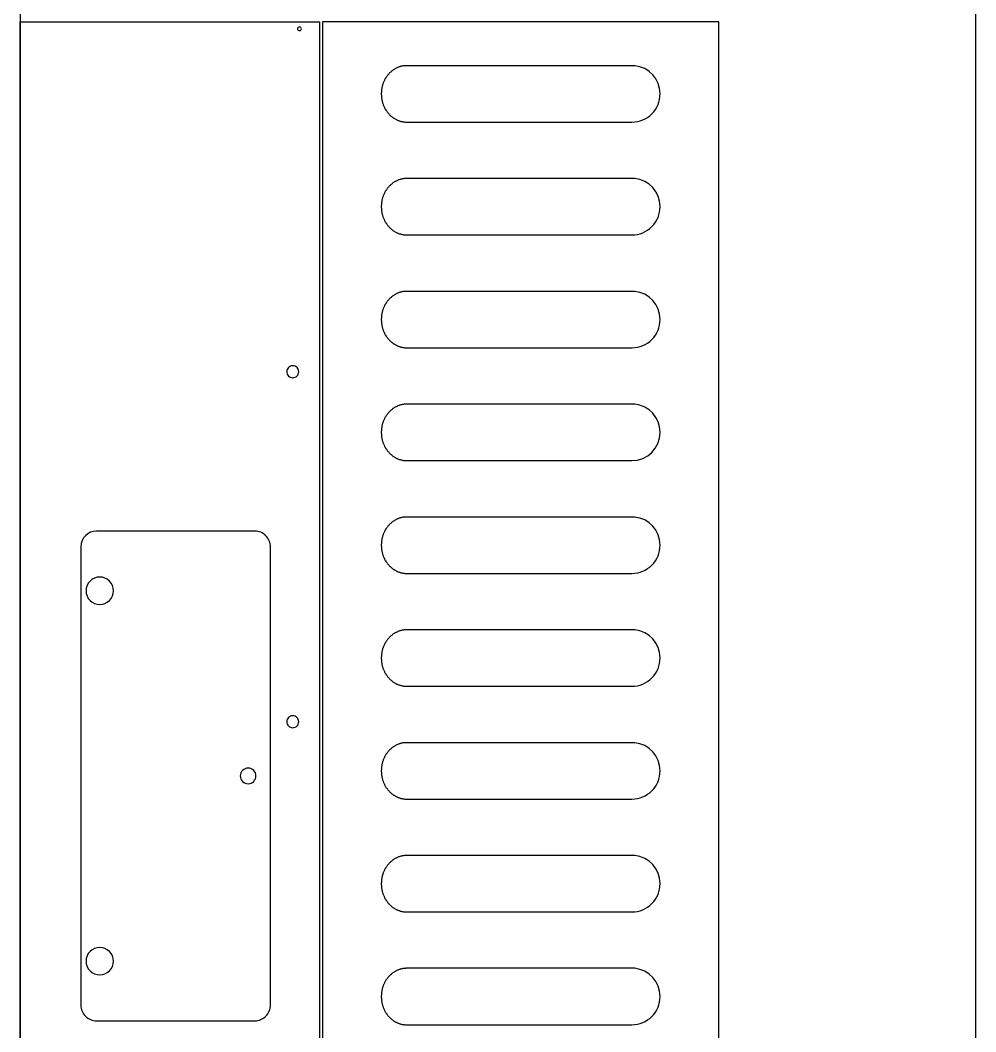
# Model space of a CAD drawing. Extents: x -888 to 4972, y -506 to 2808.
# Drawn here: x 2505 to 3725, y 637 to 1928 of the extents above; entities that cross this region are included whole.
import ezdxf

# ---------------------------------------------------------------- set-up
doc = ezdxf.new("R2010")
doc.units = 0
for name, color, linetype in [('DEFAULT_LAYER', 1, 'CONTINUOUS'), ('DEFAULT_LAYER0', 1, 'CONTINUOUS'), ('LAYER_1', 18, 'CONTINUOUS')]:
    doc.layers.add(name, color=color, linetype=linetype)

msp = doc.modelspace()

# ---------------------------------------------------------------- linework, layer by layer
at = {"layer": 'DEFAULT_LAYER'}
for points in [[(2504.5, 0), (3724.5, 0), (3724.5, 2440), (2504.5, 2440)], [(2890.5, 588.1), (3396.5, 587.9), (3396.5, 1926), (2890.5, 1926)]]:
    msp.add_lwpolyline(points, close=True, dxfattribs=at)
for points in [[(2582, 1256.1), (2582, 671, 0.414214), (2602, 651), (2804, 651, 0.415386), (2824, 671.1), (2824, 1256, 0.414214), (2804, 1276), (2602, 1276, 0.412935)], [(2623.5, 1199.9, 0.414214), (2606, 1217.4, 0.414214), (2588.5, 1199.9, 0.414214), (2606, 1182.4, 0.414214)], [(2805.5, 963.5, 0.414214), (2795.5, 973.5, 0.414214), (2785.5, 963.5, 0.414214), (2795.5, 953.5, 0.414214)], [(2623.5, 727.2, 0.414214), (2606, 744.7, 0.414214), (2588.5, 727.2, 0.414214), (2606, 709.7, 0.414214)]]:
    msp.add_lwpolyline(points, format="xyb", close=True, dxfattribs=at)
at = {"layer": 'DEFAULT_LAYER0'}
for points in [[(2861, 1919.5, 0.414214), (2858.5, 1917, 0.414214), (2861, 1914.5, 0.414214), (2863.5, 1917, 0.414214)], [(2997.9, 1798), (3285.5, 1798, 0.415073), (3321.5, 1834.1), (3321.5, 1834.2, 0.384844), (3289.1, 1870), (3289.1, 1870), (2997.9, 1870), (2997.1, 1870), (2996.2, 1870), (2995.4, 1869.9), (2994.6, 1869.8), (2993.8, 1869.7), (2993, 1869.6), (2992.2, 1869.5), (2991.4, 1869.3), (2990.6, 1869.1), (2989.8, 1868.9), (2989, 1868.7), (2988.3, 1868.4), (2987.5, 1868.1), (2986.8, 1867.8), (2986, 1867.5), (2985.3, 1867.2), (2984.6, 1866.8), (2983.9, 1866.5), (2983.2, 1866.1), (2982.5, 1865.7), (2981.8, 1865.3), (2981.1, 1864.8), (2980.4, 1864.3), (2979.8, 1863.9), (2979.2, 1863.4), (2978.5, 1862.9), (2977.9, 1862.3), (2977.3, 1861.8), (2976.7, 1861.2), (2976.1, 1860.7), (2975.6, 1860.1), (2975, 1859.5), (2974.5, 1858.9), (2973.9, 1858.2), (2973.4, 1857.6), (2972.9, 1856.9), (2972.4, 1856.2), (2972, 1855.6), (2971.5, 1854.9), (2971.1, 1854.1), (2970.6, 1853.4), (2970.2, 1852.7), (2969.8, 1851.9), (2969.4, 1851.2), (2969.1, 1850.4), (2968.7, 1849.6), (2968.4, 1848.8), (2968.1, 1848), (2967.8, 1847.2), (2967.5, 1846.4), (2967.2, 1845.6), (2967, 1844.7), (2966.8, 1843.9), (2966.5, 1843), (2966.4, 1842.2), (2966.2, 1841.3), (2966, 1840.4), (2965.9, 1839.5), (2965.8, 1838.6), (2965.7, 1837.7), (2965.6, 1836.8), (2965.6, 1835.9), (2965.5, 1835), (2965.5, 1834), (2965.5, 1833.1), (2965.6, 1832.2), (2965.6, 1831.3), (2965.7, 1830.3), (2965.8, 1829.4), (2965.9, 1828.5), (2966, 1827.6), (2966.2, 1826.8), (2966.4, 1825.9), (2966.5, 1825), (2966.8, 1824.2), (2967, 1823.3), (2967.2, 1822.5), (2967.5, 1821.6), (2967.8, 1820.8), (2968.1, 1820), (2968.4, 1819.2), (2968.7, 1818.4), (2969.1, 1817.6), (2969.4, 1816.9), (2969.8, 1816.1), (2970.2, 1815.4), (2970.6, 1814.6), (2971.1, 1813.9), (2971.5, 1813.2), (2972, 1812.5), (2972.4, 1811.8), (2972.9, 1811.1), (2973.4, 1810.5), (2973.9, 1809.8), (2974.5, 1809.2), (2975, 1808.6), (2975.6, 1808), (2976.1, 1807.4), (2976.7, 1806.8), (2977.3, 1806.2), (2977.9, 1805.7), (2978.5, 1805.2), (2979.2, 1804.7), (2979.8, 1804.2), (2980.4, 1803.7), (2981.1, 1803.2), (2981.8, 1802.8), (2982.5, 1802.4), (2983.2, 1802), (2983.9, 1801.6), (2984.6, 1801.2), (2985.3, 1800.8), (2986, 1800.5), (2986.8, 1800.2), (2987.5, 1799.9), (2988.3, 1799.6), (2989, 1799.4), (2989.8, 1799.2), (2990.6, 1798.9), (2991.4, 1798.8), (2992.2, 1798.6), (2993, 1798.4), (2993.8, 1798.3), (2994.6, 1798.2), (2995.4, 1798.1), (2996.2, 1798.1), (2997.1, 1798)], [(2997.9, 1654), (3285.5, 1654, 0.415073), (3321.5, 1690.1), (3321.5, 1690.2, 0.384844), (3289.1, 1726), (3289.1, 1726), (2997.9, 1726), (2997.1, 1726), (2996.2, 1726), (2995.4, 1725.9), (2994.6, 1725.8), (2993.8, 1725.7), (2993, 1725.6), (2992.2, 1725.5), (2991.4, 1725.3), (2990.6, 1725.1), (2989.8, 1724.9), (2989, 1724.7), (2988.3, 1724.4), (2987.5, 1724.1), (2986.8, 1723.8), (2986, 1723.5), (2985.3, 1723.2), (2984.6, 1722.8), (2983.9, 1722.5), (2983.2, 1722.1), (2982.5, 1721.7), (2981.8, 1721.3), (2981.1, 1720.8), (2980.4, 1720.3), (2979.8, 1719.9), (2979.2, 1719.4), (2978.5, 1718.9), (2977.9, 1718.3), (2977.3, 1717.8), (2976.7, 1717.2), (2976.1, 1716.7), (2975.6, 1716.1), (2975, 1715.5), (2974.5, 1714.9), (2973.9, 1714.2), (2973.4, 1713.6), (2972.9, 1712.9), (2972.4, 1712.2), (2972, 1711.6), (2971.5, 1710.9), (2971.1, 1710.1), (2970.6, 1709.4), (2970.2, 1708.7), (2969.8, 1707.9), (2969.4, 1707.2), (2969.1, 1706.4), (2968.7, 1705.6), (2968.4, 1704.8), (2968.1, 1704), (2967.8, 1703.2), (2967.5, 1702.4), (2967.2, 1701.6), (2967, 1700.7), (2966.8, 1699.9), (2966.5, 1699), (2966.4, 1698.2), (2966.2, 1697.3), (2966, 1696.4), (2965.9, 1695.5), (2965.8, 1694.6), (2965.7, 1693.7), (2965.6, 1692.8), (2965.6, 1691.9), (2965.5, 1691), (2965.5, 1690), (2965.5, 1689.1), (2965.6, 1688.2), (2965.6, 1687.3), (2965.7, 1686.3), (2965.8, 1685.4), (2965.9, 1684.5), (2966, 1683.6), (2966.2, 1682.8), (2966.4, 1681.9), (2966.5, 1681), (2966.8, 1680.2), (2967, 1679.3), (2967.2, 1678.5), (2967.5, 1677.6), (2967.8, 1676.8), (2968.1, 1676), (2968.4, 1675.2), (2968.7, 1674.4), (2969.1, 1673.6), (2969.4, 1672.9), (2969.8, 1672.1), (2970.2, 1671.4), (2970.6, 1670.6), (2971.1, 1669.9), (2971.5, 1669.2), (2972, 1668.5), (2972.4, 1667.8), (2972.9, 1667.1), (2973.4, 1666.5), (2973.9, 1665.8), (2974.5, 1665.2), (2975, 1664.6), (2975.6, 1664), (2976.1, 1663.4), (2976.7, 1662.8), (2977.3, 1662.2), (2977.9, 1661.7), (2978.5, 1661.2), (2979.2, 1660.7), (2979.8, 1660.2), (2980.4, 1659.7), (2981.1, 1659.2), (2981.8, 1658.8), (2982.5, 1658.4), (2983.2, 1658), (2983.9, 1657.6), (2984.6, 1657.2), (2985.3, 1656.8), (2986, 1656.5), (2986.8, 1656.2), (2987.5, 1655.9), (2988.3, 1655.6), (2989, 1655.4), (2989.8, 1655.2), (2990.6, 1654.9), (2991.4, 1654.8), (2992.2, 1654.6), (2993, 1654.4), (2993.8, 1654.3), (2994.6, 1654.2), (2995.4, 1654.1), (2996.2, 1654.1), (2997.1, 1654)], [(2997.9, 1510), (3285.5, 1510, 0.415073), (3321.5, 1546.1), (3321.5, 1546.2, 0.384844), (3289.1, 1582), (3289.1, 1582), (2997.9, 1582), (2997.1, 1582), (2996.2, 1582), (2995.4, 1581.9), (2994.6, 1581.8), (2993.8, 1581.7), (2993, 1581.6), (2992.2, 1581.5), (2991.4, 1581.3), (2990.6, 1581.1), (2989.8, 1580.9), (2989, 1580.7), (2988.3, 1580.4), (2987.5, 1580.1), (2986.8, 1579.8), (2986, 1579.5), (2985.3, 1579.2), (2984.6, 1578.8), (2983.9, 1578.5), (2983.2, 1578.1), (2982.5, 1577.7), (2981.8, 1577.3), (2981.1, 1576.8), (2980.4, 1576.3), (2979.8, 1575.9), (2979.2, 1575.4), (2978.5, 1574.9), (2977.9, 1574.3), (2977.3, 1573.8), (2976.7, 1573.2), (2976.1, 1572.7), (2975.6, 1572.1), (2975, 1571.5), (2974.5, 1570.9), (2973.9, 1570.2), (2973.4, 1569.6), (2972.9, 1568.9), (2972.4, 1568.2), (2972, 1567.6), (2971.5, 1566.9), (2971.1, 1566.1), (2970.6, 1565.4), (2970.2, 1564.7), (2969.8, 1563.9), (2969.4, 1563.2), (2969.1, 1562.4), (2968.7, 1561.6), (2968.4, 1560.8), (2968.1, 1560), (2967.8, 1559.2), (2967.5, 1558.4), (2967.2, 1557.6), (2967, 1556.7), (2966.8, 1555.9), (2966.5, 1555), (2966.4, 1554.2), (2966.2, 1553.3), (2966, 1552.4), (2965.9, 1551.5), (2965.8, 1550.6), (2965.7, 1549.7), (2965.6, 1548.8), (2965.6, 1547.9), (2965.5, 1547), (2965.5, 1546), (2965.5, 1545.1), (2965.6, 1544.2), (2965.6, 1543.3), (2965.7, 1542.3), (2965.8, 1541.4), (2965.9, 1540.5), (2966, 1539.6), (2966.2, 1538.8), (2966.4, 1537.9), (2966.5, 1537), (2966.8, 1536.2), (2967, 1535.3), (2967.2, 1534.5), (2967.5, 1533.6), (2967.8, 1532.8), (2968.1, 1532), (2968.4, 1531.2), (2968.7, 1530.4), (2969.1, 1529.6), (2969.4, 1528.9), (2969.8, 1528.1), (2970.2, 1527.4), (2970.6, 1526.6), (2971.1, 1525.9), (2971.5, 1525.2), (2972, 1524.5), (2972.4, 1523.8), (2972.9, 1523.1), (2973.4, 1522.5), (2973.9, 1521.8), (2974.5, 1521.2), (2975, 1520.6), (2975.6, 1520), (2976.1, 1519.4), (2976.7, 1518.8), (2977.3, 1518.2), (2977.9, 1517.7), (2978.5, 1517.2), (2979.2, 1516.7), (2979.8, 1516.2), (2980.4, 1515.7), (2981.1, 1515.2), (2981.8, 1514.8), (2982.5, 1514.4), (2983.2, 1514), (2983.9, 1513.6), (2984.6, 1513.2), (2985.3, 1512.8), (2986, 1512.5), (2986.8, 1512.2), (2987.5, 1511.9), (2988.3, 1511.6), (2989, 1511.4), (2989.8, 1511.2), (2990.6, 1510.9), (2991.4, 1510.8), (2992.2, 1510.6), (2993, 1510.4), (2993.8, 1510.3), (2994.6, 1510.2), (2995.4, 1510.1), (2996.2, 1510.1), (2997.1, 1510)], [(2860.1, 1479.3, 0.414214), (2852.5, 1487, 0.414214), (2844.9, 1479.3, 0.414214), (2852.5, 1471.7, 0.414214)], [(2997.9, 1366), (3285.5, 1366, 0.413355), (3321.5, 1401.9), (3321.5, 1402.2, 0.384835), (3289.1, 1438), (3289.1, 1438), (2997.9, 1438), (2997.1, 1438), (2996.2, 1438), (2995.4, 1437.9), (2994.6, 1437.8), (2993.8, 1437.7), (2993, 1437.6), (2992.2, 1437.5), (2991.4, 1437.3), (2990.6, 1437.1), (2989.8, 1436.9), (2989, 1436.7), (2988.3, 1436.4), (2987.5, 1436.1), (2986.8, 1435.8), (2986, 1435.5), (2985.3, 1435.2), (2984.6, 1434.8), (2983.9, 1434.5), (2983.2, 1434.1), (2982.5, 1433.7), (2981.8, 1433.3), (2981.1, 1432.8), (2980.4, 1432.3), (2979.8, 1431.9), (2979.2, 1431.4), (2978.5, 1430.9), (2977.9, 1430.3), (2977.3, 1429.8), (2976.7, 1429.2), (2976.1, 1428.7), (2975.6, 1428.1), (2975, 1427.5), (2974.5, 1426.9), (2973.9, 1426.2), (2973.4, 1425.6), (2972.9, 1424.9), (2972.4, 1424.2), (2972, 1423.6), (2971.5, 1422.9), (2971.1, 1422.1), (2970.6, 1421.4), (2970.2, 1420.7), (2969.8, 1419.9), (2969.4, 1419.2), (2969.1, 1418.4), (2968.7, 1417.6), (2968.4, 1416.8), (2968.1, 1416), (2967.8, 1415.2), (2967.5, 1414.4), (2967.2, 1413.6), (2967, 1412.7), (2966.8, 1411.9), (2966.5, 1411), (2966.4, 1410.2), (2966.2, 1409.3), (2966, 1408.4), (2965.9, 1407.5), (2965.8, 1406.6), (2965.7, 1405.7), (2965.6, 1404.8), (2965.6, 1403.9), (2965.5, 1403), (2965.5, 1402), (2965.5, 1401.1), (2965.6, 1400.2), (2965.6, 1399.3), (2965.7, 1398.3), (2965.8, 1397.4), (2965.9, 1396.5), (2966, 1395.6), (2966.2, 1394.8), (2966.4, 1393.9), (2966.5, 1393), (2966.8, 1392.2), (2967, 1391.3), (2967.2, 1390.5), (2967.5, 1389.6), (2967.8, 1388.8), (2968.1, 1388), (2968.4, 1387.2), (2968.7, 1386.4), (2969.1, 1385.6), (2969.4, 1384.9), (2969.8, 1384.1), (2970.2, 1383.4), (2970.6, 1382.6), (2971.1, 1381.9), (2971.5, 1381.2), (2972, 1380.5), (2972.4, 1379.8), (2972.9, 1379.1), (2973.4, 1378.5), (2973.9, 1377.8), (2974.5, 1377.2), (2975, 1376.6), (2975.6, 1376), (2976.1, 1375.4), (2976.7, 1374.8), (2977.3, 1374.2), (2977.9, 1373.7), (2978.5, 1373.2), (2979.2, 1372.7), (2979.8, 1372.2), (2980.4, 1371.7), (2981.1, 1371.2), (2981.8, 1370.8), (2982.5, 1370.4), (2983.2, 1370), (2983.9, 1369.6), (2984.6, 1369.2), (2985.3, 1368.8), (2986, 1368.5), (2986.8, 1368.2), (2987.5, 1367.9), (2988.3, 1367.6), (2989, 1367.4), (2989.8, 1367.2), (2990.6, 1366.9), (2991.4, 1366.8), (2992.2, 1366.6), (2993, 1366.4), (2993.8, 1366.3), (2994.6, 1366.2), (2995.4, 1366.1), (2996.2, 1366.1), (2997.1, 1366)], [(2997.9, 1222), (3285.5, 1222, 0.415073), (3321.5, 1258.1), (3321.5, 1258.2, 0.384844), (3289.1, 1294), (3289.1, 1294), (2997.9, 1294), (2997.1, 1294), (2996.2, 1294), (2995.4, 1293.9), (2994.6, 1293.8), (2993.8, 1293.7), (2993, 1293.6), (2992.2, 1293.5), (2991.4, 1293.3), (2990.6, 1293.1), (2989.8, 1292.9), (2989, 1292.7), (2988.3, 1292.4), (2987.5, 1292.1), (2986.8, 1291.8), (2986, 1291.5), (2985.3, 1291.2), (2984.6, 1290.8), (2983.9, 1290.5), (2983.2, 1290.1), (2982.5, 1289.7), (2981.8, 1289.3), (2981.1, 1288.8), (2980.4, 1288.3), (2979.8, 1287.9), (2979.2, 1287.4), (2978.5, 1286.9), (2977.9, 1286.3), (2977.3, 1285.8), (2976.7, 1285.2), (2976.1, 1284.7), (2975.6, 1284.1), (2975, 1283.5), (2974.5, 1282.9), (2973.9, 1282.2), (2973.4, 1281.6), (2972.9, 1280.9), (2972.4, 1280.2), (2972, 1279.6), (2971.5, 1278.9), (2971.1, 1278.1), (2970.6, 1277.4), (2970.2, 1276.7), (2969.8, 1275.9), (2969.4, 1275.2), (2969.1, 1274.4), (2968.7, 1273.6), (2968.4, 1272.8), (2968.1, 1272), (2967.8, 1271.2), (2967.5, 1270.4), (2967.2, 1269.6), (2967, 1268.7), (2966.8, 1267.9), (2966.5, 1267), (2966.4, 1266.2), (2966.2, 1265.3), (2966, 1264.4), (2965.9, 1263.5), (2965.8, 1262.6), (2965.7, 1261.7), (2965.6, 1260.8), (2965.6, 1259.9), (2965.5, 1259), (2965.5, 1258), (2965.5, 1257.1), (2965.6, 1256.2), (2965.6, 1255.3), (2965.7, 1254.3), (2965.8, 1253.4), (2965.9, 1252.5), (2966, 1251.6), (2966.2, 1250.8), (2966.4, 1249.9), (2966.5, 1249), (2966.8, 1248.2), (2967, 1247.3), (2967.2, 1246.5), (2967.5, 1245.6), (2967.8, 1244.8), (2968.1, 1244), (2968.4, 1243.2), (2968.7, 1242.4), (2969.1, 1241.6), (2969.4, 1240.9), (2969.8, 1240.1), (2970.2, 1239.4), (2970.6, 1238.6), (2971.1, 1237.9), (2971.5, 1237.2), (2972, 1236.5), (2972.4, 1235.8), (2972.9, 1235.1), (2973.4, 1234.5), (2973.9, 1233.8), (2974.5, 1233.2), (2975, 1232.6), (2975.6, 1232), (2976.1, 1231.4), (2976.7, 1230.8), (2977.3, 1230.2), (2977.9, 1229.7), (2978.5, 1229.2), (2979.2, 1228.7), (2979.8, 1228.2), (2980.4, 1227.7), (2981.1, 1227.2), (2981.8, 1226.8), (2982.5, 1226.4), (2983.2, 1226), (2983.9, 1225.6), (2984.6, 1225.2), (2985.3, 1224.8), (2986, 1224.5), (2986.8, 1224.2), (2987.5, 1223.9), (2988.3, 1223.6), (2989, 1223.4), (2989.8, 1223.2), (2990.6, 1222.9), (2991.4, 1222.8), (2992.2, 1222.6), (2993, 1222.4), (2993.8, 1222.3), (2994.6, 1222.2), (2995.4, 1222.1), (2996.2, 1222.1), (2997.1, 1222)], [(2997.9, 1078), (3285.5, 1078, 0.415073), (3321.5, 1114.1), (3321.5, 1114.2, 0.384844), (3289.1, 1150), (3289.1, 1150), (2997.9, 1150), (2997.1, 1150), (2996.2, 1150), (2995.4, 1149.9), (2994.6, 1149.8), (2993.8, 1149.7), (2993, 1149.6), (2992.2, 1149.5), (2991.4, 1149.3), (2990.6, 1149.1), (2989.8, 1148.9), (2989, 1148.7), (2988.3, 1148.4), (2987.5, 1148.1), (2986.8, 1147.8), (2986, 1147.5), (2985.3, 1147.2), (2984.6, 1146.8), (2983.9, 1146.5), (2983.2, 1146.1), (2982.5, 1145.7), (2981.8, 1145.3), (2981.1, 1144.8), (2980.4, 1144.3), (2979.8, 1143.9), (2979.2, 1143.4), (2978.5, 1142.9), (2977.9, 1142.3), (2977.3, 1141.8), (2976.7, 1141.2), (2976.1, 1140.7), (2975.6, 1140.1), (2975, 1139.5), (2974.5, 1138.9), (2973.9, 1138.2), (2973.4, 1137.6), (2972.9, 1136.9), (2972.4, 1136.2), (2972, 1135.6), (2971.5, 1134.9), (2971.1, 1134.1), (2970.6, 1133.4), (2970.2, 1132.7), (2969.8, 1131.9), (2969.4, 1131.2), (2969.1, 1130.4), (2968.7, 1129.6), (2968.4, 1128.8), (2968.1, 1128), (2967.8, 1127.2), (2967.5, 1126.4), (2967.2, 1125.6), (2967, 1124.7), (2966.8, 1123.9), (2966.5, 1123), (2966.4, 1122.2), (2966.2, 1121.3), (2966, 1120.4), (2965.9, 1119.5), (2965.8, 1118.6), (2965.7, 1117.7), (2965.6, 1116.8), (2965.6, 1115.9), (2965.5, 1115), (2965.5, 1114), (2965.5, 1113.1), (2965.6, 1112.2), (2965.6, 1111.3), (2965.7, 1110.3), (2965.8, 1109.4), (2965.9, 1108.5), (2966, 1107.6), (2966.2, 1106.8), (2966.4, 1105.9), (2966.5, 1105), (2966.8, 1104.2), (2967, 1103.3), (2967.2, 1102.5), (2967.5, 1101.6), (2967.8, 1100.8), (2968.1, 1100), (2968.4, 1099.2), (2968.7, 1098.4), (2969.1, 1097.6), (2969.4, 1096.9), (2969.8, 1096.1), (2970.2, 1095.4), (2970.6, 1094.6), (2971.1, 1093.9), (2971.5, 1093.2), (2972, 1092.5), (2972.4, 1091.8), (2972.9, 1091.1), (2973.4, 1090.5), (2973.9, 1089.8), (2974.5, 1089.2), (2975, 1088.6), (2975.6, 1088), (2976.1, 1087.4), (2976.7, 1086.8), (2977.3, 1086.2), (2977.9, 1085.7), (2978.5, 1085.2), (2979.2, 1084.7), (2979.8, 1084.2), (2980.4, 1083.7), (2981.1, 1083.2), (2981.8, 1082.8), (2982.5, 1082.4), (2983.2, 1082), (2983.9, 1081.6), (2984.6, 1081.2), (2985.3, 1080.8), (2986, 1080.5), (2986.8, 1080.2), (2987.5, 1079.9), (2988.3, 1079.6), (2989, 1079.4), (2989.8, 1079.2), (2990.6, 1078.9), (2991.4, 1078.8), (2992.2, 1078.6), (2993, 1078.4), (2993.8, 1078.3), (2994.6, 1078.2), (2995.4, 1078.1), (2996.2, 1078.1), (2997.1, 1078)], [(2860.1, 1032.7, 0.414214), (2852.5, 1040.3, 0.414214), (2844.9, 1032.7, 0.414214), (2852.5, 1025, 0.414214)], [(2997.9, 934), (3285.5, 934, 0.415073), (3321.5, 970.1), (3321.5, 970.2, 0.384844), (3289.1, 1006), (3289.1, 1006), (2997.9, 1006), (2997, 1006), (2996.2, 1006), (2995.4, 1005.9), (2994.6, 1005.8), (2993.8, 1005.7), (2992.9, 1005.6), (2992.1, 1005.5), (2991.4, 1005.3), (2990.6, 1005.1), (2989.8, 1004.9), (2989, 1004.6), (2988.3, 1004.4), (2987.5, 1004.1), (2986.7, 1003.8), (2986, 1003.5), (2985.3, 1003.2), (2984.6, 1002.8), (2983.8, 1002.5), (2983.1, 1002.1), (2982.4, 1001.7), (2981.8, 1001.2), (2981.1, 1000.8), (2980.4, 1000.3), (2979.8, 999.9), (2979.1, 999.4), (2978.5, 998.9), (2977.9, 998.3), (2977.3, 997.8), (2976.7, 997.2), (2976.1, 996.7), (2975.5, 996.1), (2975, 995.5), (2974.4, 994.9), (2973.9, 994.2), (2973.4, 993.6), (2972.9, 992.9), (2972.4, 992.2), (2971.9, 991.6), (2971.5, 990.9), (2971, 990.1), (2970.6, 989.4), (2970.2, 988.7), (2969.8, 987.9), (2969.4, 987.2), (2969.1, 986.4), (2968.7, 985.6), (2968.4, 984.8), (2968.1, 984), (2967.8, 983.2), (2967.5, 982.4), (2967.2, 981.6), (2967, 980.7), (2966.7, 979.9), (2966.5, 979), (2966.3, 978.1), (2966.2, 977.3), (2966, 976.4), (2965.9, 975.5), (2965.8, 974.6), (2965.7, 973.7), (2965.6, 972.8), (2965.6, 971.9), (2965.5, 970.9), (2965.5, 970), (2965.5, 969.1), (2965.6, 968.2), (2965.6, 967.2), (2965.7, 966.3), (2965.8, 965.4), (2965.9, 964.5), (2966, 963.6), (2966.2, 962.8), (2966.3, 961.9), (2966.5, 961), (2966.7, 960.2), (2967, 959.3), (2967.2, 958.5), (2967.5, 957.6), (2967.8, 956.8), (2968.1, 956), (2968.4, 955.2), (2968.7, 954.4), (2969.1, 953.6), (2969.4, 952.9), (2969.8, 952.1), (2970.2, 951.3), (2970.6, 950.6), (2971, 949.9), (2971.5, 949.2), (2971.9, 948.5), (2972.4, 947.8), (2972.9, 947.1), (2973.4, 946.5), (2973.9, 945.8), (2974.4, 945.2), (2975, 944.6), (2975.5, 944), (2976.1, 943.4), (2976.7, 942.8), (2977.3, 942.2), (2977.9, 941.7), (2978.5, 941.2), (2979.1, 940.7), (2979.8, 940.2), (2980.4, 939.7), (2981.1, 939.2), (2981.8, 938.8), (2982.4, 938.4), (2983.1, 938), (2983.8, 937.6), (2984.6, 937.2), (2985.3, 936.8), (2986, 936.5), (2986.7, 936.2), (2987.5, 935.9), (2988.3, 935.6), (2989, 935.4), (2989.8, 935.1), (2990.6, 934.9), (2991.4, 934.7), (2992.1, 934.6), (2992.9, 934.4), (2993.8, 934.3), (2994.6, 934.2), (2995.4, 934.1), (2996.2, 934.1), (2997, 934)], [(2997.9, 790), (3285.5, 790, 0.415073), (3321.5, 826.1), (3321.5, 826.2, 0.384844), (3289.1, 862), (3289.1, 862), (2997.9, 862), (2997.1, 862), (2996.2, 861.9), (2995.4, 861.9), (2994.6, 861.8), (2993.8, 861.7), (2993, 861.6), (2992.2, 861.4), (2991.4, 861.3), (2990.6, 861.1), (2989.8, 860.9), (2989, 860.6), (2988.3, 860.4), (2987.5, 860.1), (2986.8, 859.8), (2986, 859.5), (2985.3, 859.2), (2984.6, 858.8), (2983.9, 858.4), (2983.2, 858), (2982.5, 857.6), (2981.8, 857.2), (2981.1, 856.8), (2980.4, 856.3), (2979.8, 855.8), (2979.2, 855.3), (2978.5, 854.8), (2977.9, 854.3), (2977.3, 853.8), (2976.7, 853.2), (2976.1, 852.6), (2975.6, 852), (2975, 851.4), (2974.5, 850.8), (2973.9, 850.2), (2973.4, 849.5), (2972.9, 848.9), (2972.4, 848.2), (2972, 847.5), (2971.5, 846.8), (2971.1, 846.1), (2970.6, 845.4), (2970.2, 844.7), (2969.8, 843.9), (2969.4, 843.1), (2969.1, 842.4), (2968.7, 841.6), (2968.4, 840.8), (2968.1, 840), (2967.8, 839.2), (2967.5, 838.4), (2967.2, 837.5), (2967, 836.7), (2966.8, 835.8), (2966.5, 835), (2966.4, 834.1), (2966.2, 833.2), (2966, 832.4), (2965.9, 831.5), (2965.8, 830.6), (2965.7, 829.7), (2965.6, 828.8), (2965.6, 827.8), (2965.5, 826.9), (2965.5, 826), (2965.5, 825.1), (2965.6, 824.1), (2965.6, 823.2), (2965.7, 822.3), (2965.8, 821.4), (2965.9, 820.5), (2966, 819.6), (2966.2, 818.7), (2966.4, 817.9), (2966.5, 817), (2966.8, 816.1), (2967, 815.3), (2967.2, 814.4), (2967.5, 813.6), (2967.8, 812.8), (2968.1, 812), (2968.4, 811.2), (2968.7, 810.4), (2969.1, 809.6), (2969.4, 808.8), (2969.8, 808.1), (2970.2, 807.3), (2970.6, 806.6), (2971.1, 805.9), (2971.5, 805.1), (2972, 804.4), (2972.4, 803.8), (2972.9, 803.1), (2973.4, 802.4), (2973.9, 801.8), (2974.5, 801.1), (2975, 800.5), (2975.6, 799.9), (2976.1, 799.3), (2976.7, 798.8), (2977.3, 798.2), (2977.9, 797.7), (2978.5, 797.1), (2979.2, 796.6), (2979.8, 796.1), (2980.4, 795.7), (2981.1, 795.2), (2981.8, 794.8), (2982.5, 794.3), (2983.2, 793.9), (2983.9, 793.5), (2984.6, 793.2), (2985.3, 792.8), (2986, 792.5), (2986.8, 792.2), (2987.5, 791.9), (2988.3, 791.6), (2989, 791.4), (2989.8, 791.1), (2990.6, 790.9), (2991.4, 790.7), (2992.2, 790.5), (2993, 790.4), (2993.8, 790.3), (2994.6, 790.2), (2995.4, 790.1), (2996.2, 790), (2997.1, 790)], [(2997.9, 646), (3285.5, 646, 0.415073), (3321.5, 682.1), (3321.5, 682.2, 0.384844), (3289.1, 718), (3289.1, 718), (2997.9, 718), (2997, 718), (2996.2, 717.9), (2995.4, 717.9), (2994.6, 717.8), (2993.7, 717.7), (2992.9, 717.6), (2992.1, 717.4), (2991.3, 717.2), (2990.6, 717.1), (2989.8, 716.8), (2989, 716.6), (2988.2, 716.4), (2987.5, 716.1), (2986.7, 715.8), (2986, 715.5), (2985.3, 715.2), (2984.6, 714.8), (2983.8, 714.4), (2983.1, 714), (2982.4, 713.6), (2981.8, 713.2), (2981.1, 712.8), (2980.4, 712.3), (2979.8, 711.8), (2979.1, 711.3), (2978.5, 710.8), (2977.9, 710.3), (2977.3, 709.8), (2976.7, 709.2), (2976.1, 708.6), (2975.5, 708), (2975, 707.4), (2974.4, 706.8), (2973.9, 706.2), (2973.4, 705.5), (2972.9, 704.9), (2972.4, 704.2), (2971.9, 703.5), (2971.5, 702.8), (2971, 702.1), (2970.6, 701.4), (2970.2, 700.6), (2969.8, 699.9), (2969.4, 699.1), (2969, 698.4), (2968.7, 697.6), (2968.4, 696.8), (2968.1, 696), (2967.8, 695.2), (2967.5, 694.4), (2967.2, 693.5), (2967, 692.7), (2966.7, 691.8), (2966.5, 691), (2966.3, 690.1), (2966.2, 689.2), (2966, 688.4), (2965.9, 687.5), (2965.8, 686.6), (2965.7, 685.7), (2965.6, 684.7), (2965.6, 683.8), (2965.5, 682.9), (2965.5, 682), (2965.5, 681), (2965.6, 680.1), (2965.6, 679.2), (2965.7, 678.3), (2965.8, 677.4), (2965.9, 676.5), (2966, 675.6), (2966.2, 674.7), (2966.3, 673.8), (2966.5, 673), (2966.7, 672.1), (2967, 671.3), (2967.2, 670.4), (2967.5, 669.6), (2967.8, 668.8), (2968.1, 668), (2968.4, 667.2), (2968.7, 666.4), (2969, 665.6), (2969.4, 664.8), (2969.8, 664.1), (2970.2, 663.3), (2970.6, 662.6), (2971, 661.9), (2971.5, 661.1), (2971.9, 660.4), (2972.4, 659.8), (2972.9, 659.1), (2973.4, 658.4), (2973.9, 657.8), (2974.4, 657.1), (2975, 656.5), (2975.5, 655.9), (2976.1, 655.3), (2976.7, 654.8), (2977.3, 654.2), (2977.9, 653.7), (2978.5, 653.1), (2979.1, 652.6), (2979.8, 652.1), (2980.4, 651.7), (2981.1, 651.2), (2981.8, 650.7), (2982.4, 650.3), (2983.1, 649.9), (2983.8, 649.5), (2984.6, 649.2), (2985.3, 648.8), (2986, 648.5), (2986.7, 648.2), (2987.5, 647.9), (2988.2, 647.6), (2989, 647.3), (2989.8, 647.1), (2990.6, 646.9), (2991.3, 646.7), (2992.1, 646.5), (2992.9, 646.4), (2993.7, 646.3), (2994.6, 646.2), (2995.4, 646.1), (2996.2, 646), (2997, 646)]]:
    msp.add_lwpolyline(points, format="xyb", close=True, dxfattribs=at)
at = {"layer": 'LAYER_1'}
msp.add_lwpolyline([(2504.5, 586), (2504.5, 1926), (2886.5, 1926), (2886.5, 586)], close=True, dxfattribs=at)

doc.saveas('drawing.dxf')
